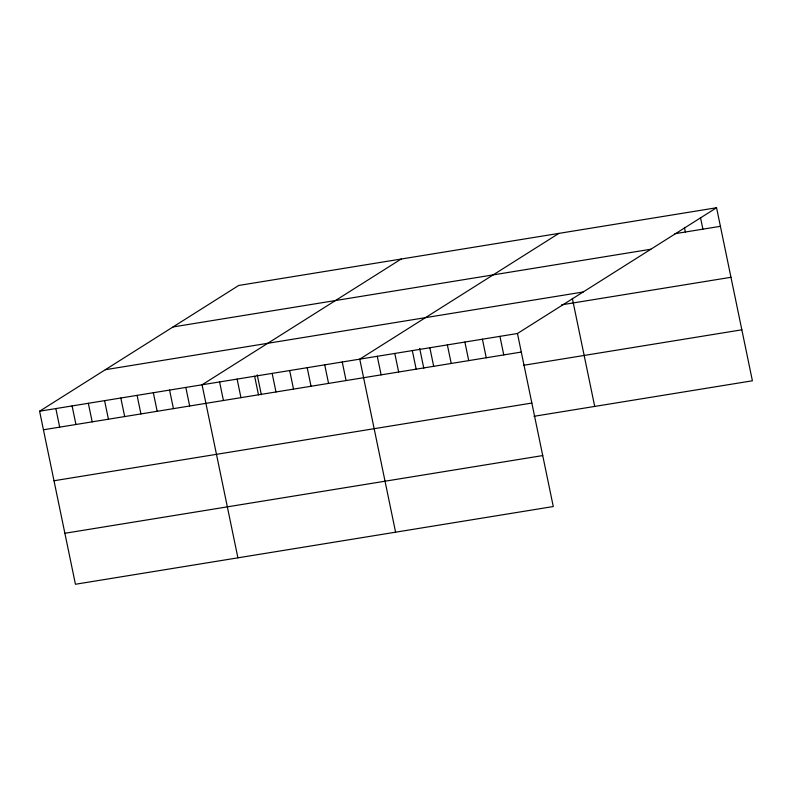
<?xml version="1.0" encoding="UTF-8"?>
<svg xmlns="http://www.w3.org/2000/svg" width="792" height="792" viewBox="0 0 792 792"><rect width="100%" height="100%" fill="white"/><g stroke="black" fill="none" stroke-linecap="round" stroke-linejoin="round"><path stroke-width="1.19" d="M716.562 207.742L517.453 333.501L553.281 506.543L75.438 584.258L39.6 411.216L238.719 285.457L716.562 207.742L752.4 380.784L533.966 416.305M401.188 259.033L202.069 384.793L237.907 557.835M558.875 233.392L359.756 359.152L395.594 532.184M674.853 233.719L720.413 226.314M173.012 326.957L650.856 249.242M105.306 369.715L583.159 292M561.597 304.831L730.966 277.289M39.6 411.216L517.453 333.501M43.441 429.779L521.294 352.064M523.413 365.33L741.847 329.809M54.005 480.754L531.848 403.049M64.875 533.283L542.728 455.568M700.484 217.553L702.89 229.155M684.407 227.363L685.367 232.006M572.339 298.396L594.713 406.425M499.93 336.353L503.771 354.915M482.407 339.204L486.248 357.766M464.884 342.055L468.735 360.617M447.361 344.906L451.212 363.469M429.848 347.757L433.689 366.32M419.691 348.421L423.799 368.26M412.325 350.599L416.166 369.161M394.802 353.45L398.643 372.012M377.279 356.301L381.12 374.863M342.243 362.003L346.084 380.566M324.72 364.855L328.561 383.417M307.197 367.696L311.038 386.258M289.674 370.547L293.515 389.11M272.151 373.398L276.002 391.961M257.222 374.844L261.33 394.683M254.628 376.25L258.479 394.812M237.115 379.101L240.956 397.663M219.592 381.942L223.433 400.514M185.823 387.437L189.664 405.999M169.577 390.08L173.418 408.642M153.331 392.723L157.172 411.286M137.085 395.366L140.927 413.929M120.829 398.01L124.681 416.572M104.584 400.653L108.435 419.215M88.338 403.296L92.189 421.859M72.092 405.93L75.943 424.502M55.846 408.573L59.687 427.135"/></g></svg>
